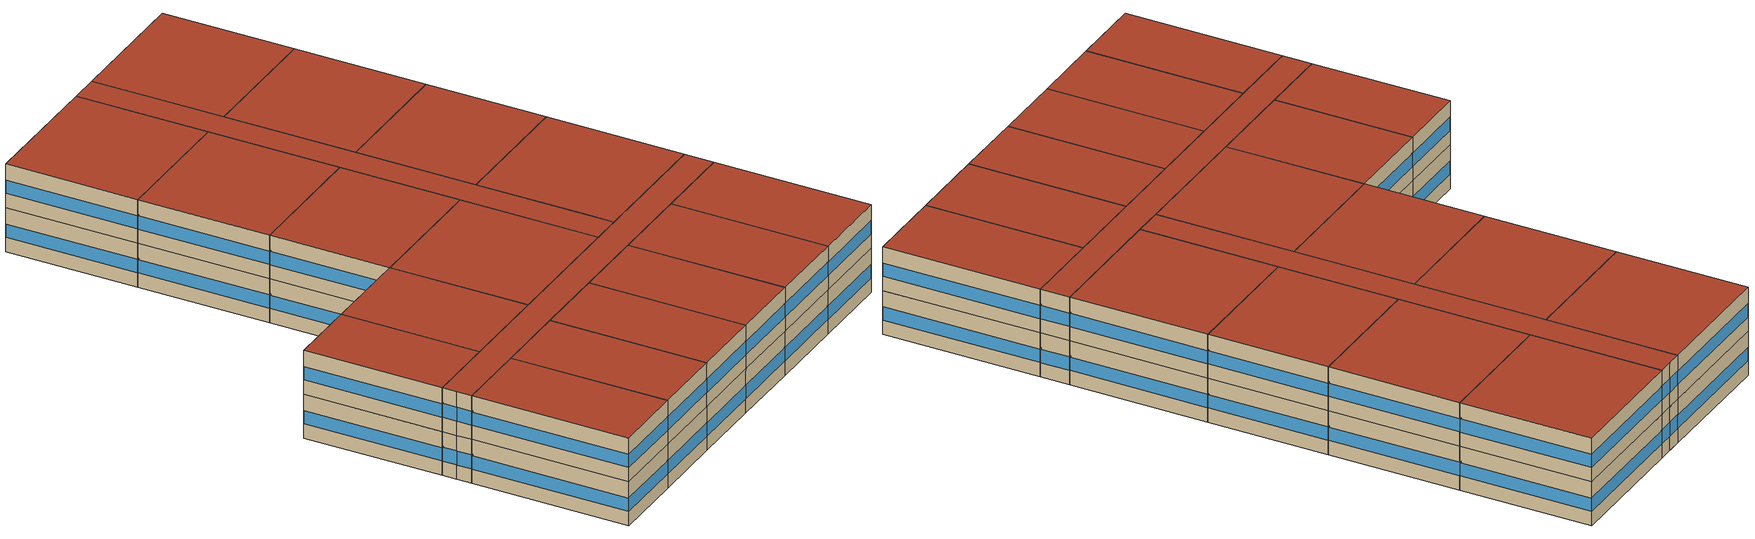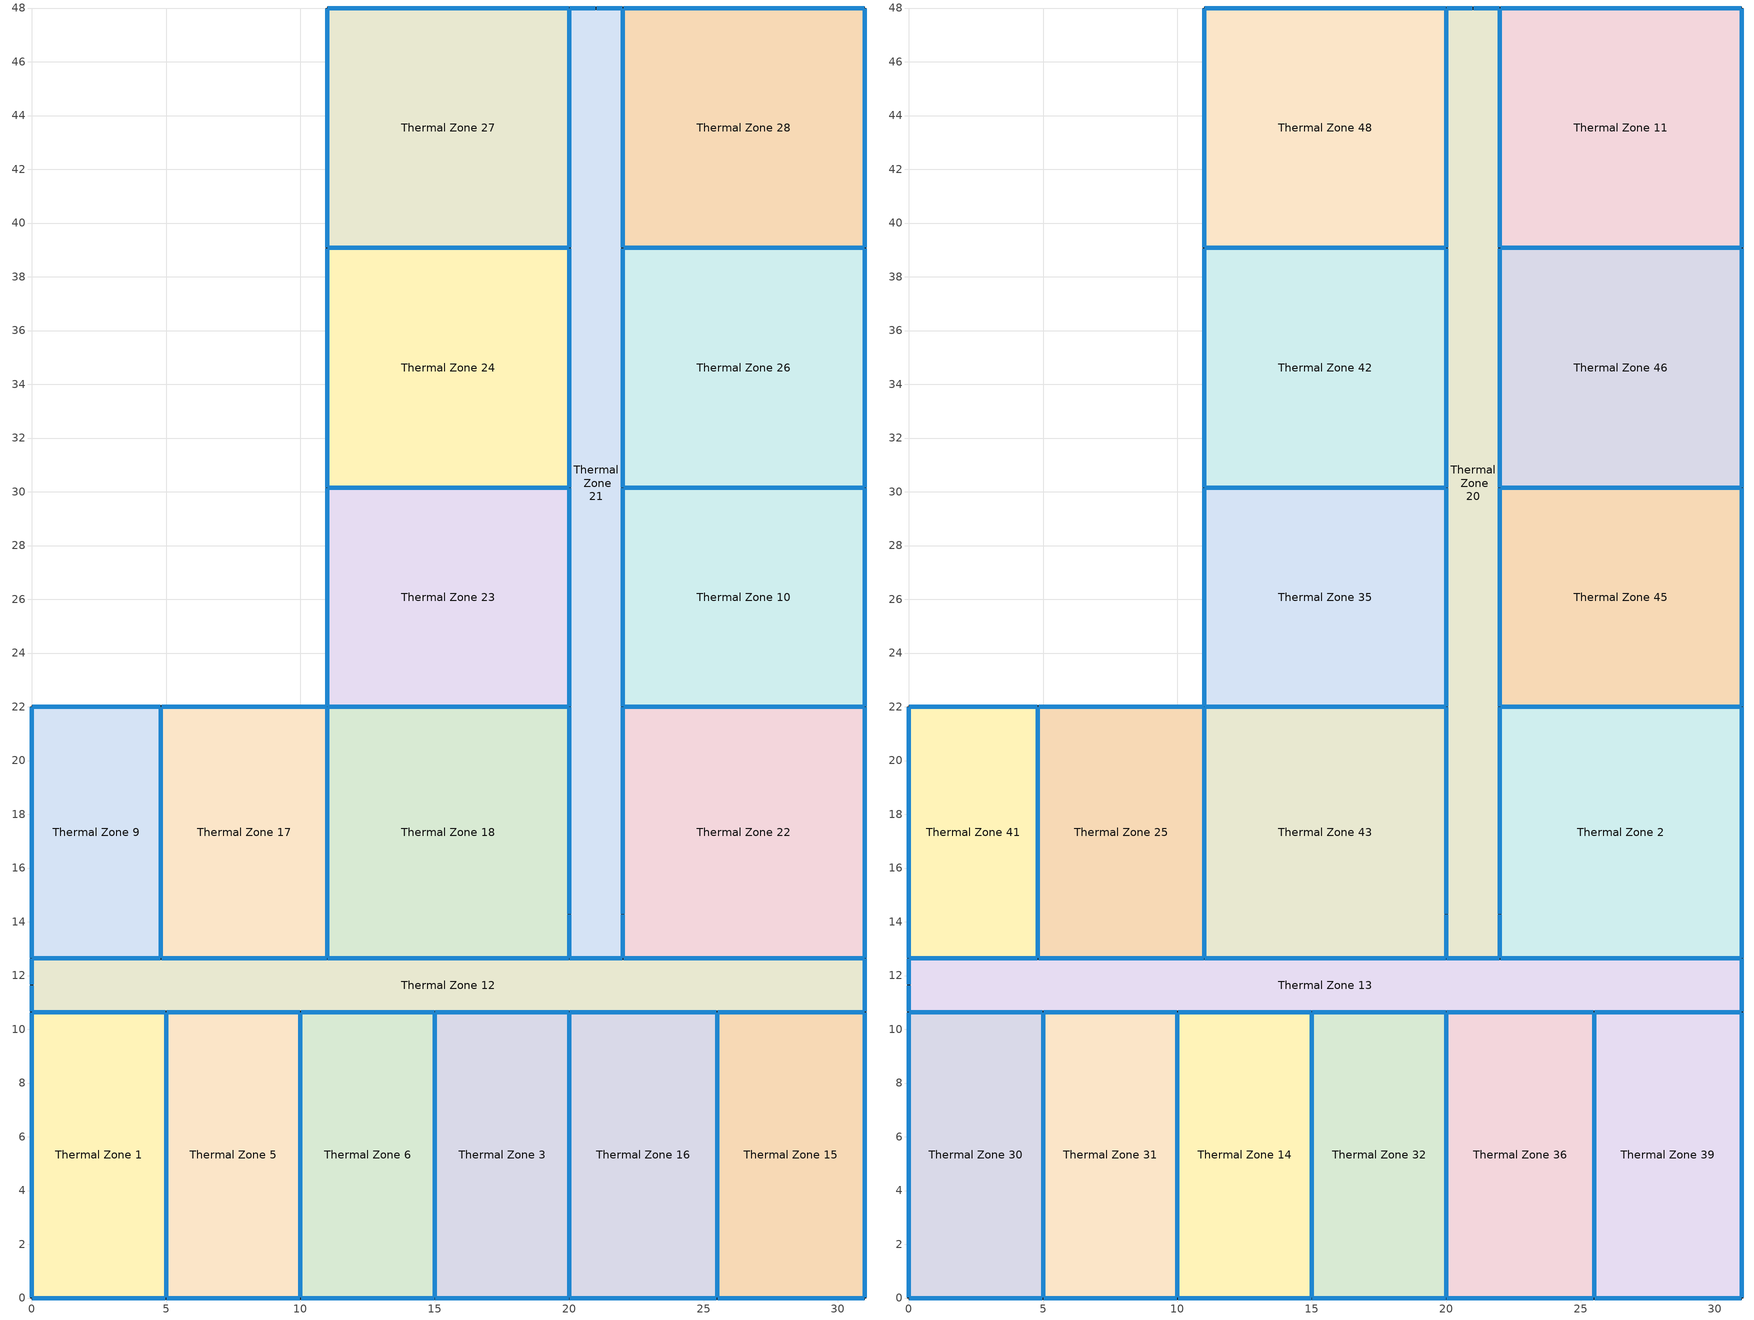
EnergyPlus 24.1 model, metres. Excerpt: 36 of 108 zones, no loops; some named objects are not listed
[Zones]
Thermal Zone 1
 floor ground (Generic Ground Slab 6A 19802010): 5,10.64 5,0 0,0 0,10.64 z0
 wall outside (Typical Insulated Exterior Mass Wall-R7 GBC): 0,0 5,0 5,10.64 0,10.64 0,0 z0:3.05
 window (Customized Fenestration: u=3.08): 0.03,0 4.97,0 / 0,10.61 0,0.03 / 4.97,10.64 0.03,10.64 / 5,0.03 5,10.61 z1:1.92
 roof outside (Typical IEAD Roof 19802010 6A): 5,0 5,10.64 0,10.64 0,0 z3.05
Thermal Zone 10
 floor ground (Generic Ground Slab 6A 19802010): 31,30.15 31,22 22,22 22,30.15 z0
 wall outside (Typical Insulated Exterior Mass Wall-R7 GBC): 31,22 31,30.15 22,30.15 22,22 31,22 z0:3.05
 window (Customized Fenestration: u=3.08): 31,22.03 31,30.12 / 22.03,22 30.97,22 / 22,30.12 22,22.03 / 30.97,30.15 22.03,30.15 z1:1.92
 roof outside (Typical IEAD Roof 19802010 6A): 31,22 31,30.15 22,30.15 22,22 z3.05
Thermal Zone 12
 floor ground (Generic Ground Slab 6A 19802010): 31,12.64 31,10.64 0,10.64 0,12.64 z0
 wall outside (Typical Insulated Exterior Mass Wall-R7 GBC): 31,10.64 31,12.64 22,12.64 20,12.64 11,12.64 4.81,12.64 0,12.64 0,11.64 0,10.64 5,10.64 10,10.64 15,10.64 20,10.64 25.5,10.64 31,10.64 z0:3.05
 window (Customized Fenestration: u=3.08): 31,10.67 31,12.61 / 21.97,12.64 20.03,12.64 z1:1.94; 25.53,10.64 30.97,10.64 / 20.03,10.64 25.47,10.64 / 15.03,10.64 19.97,10.64 / 10.03,10.64 14.97,10.64 / 5.03,10.64 9.97,10.64 / 0.03,10.64 4.97,10.64 / 4.78,12.64 0.03,12.64 / 10.97,12.64 4.83,12.64 / 19.97,12.64 11.03,12.64 / 30.97,12.64 22.03,12.64 z1:1.92; 0,11.61 0,10.67 / 0,12.61 0,11.67 z1:1.96
 roof outside (Typical IEAD Roof 19802010 6A): 31,10.64 31,12.64 0,12.64 0,10.64 z3.05
Thermal Zone 15
 floor ground (Generic Ground Slab 6A 19802010): 31,10.64 31,0 25.5,0 25.5,10.64 z0
 wall outside (Typical Insulated Exterior Mass Wall-R7 GBC): 31,10.64 25.5,10.64 25.5,0 31,0 31,10.64 z0:3.05
 window (Customized Fenestration: u=3.08): 30.97,10.64 25.53,10.64 / 31,0.03 31,10.61 / 25.53,0 30.97,0 / 25.5,10.61 25.5,0.03 z1:1.92
 roof outside (Typical IEAD Roof 19802010 6A): 31,0 31,10.64 25.5,10.64 25.5,0 z3.05
Thermal Zone 16
 floor ground (Generic Ground Slab 6A 19802010): 25.5,10.64 25.5,0 20,0 20,10.64 z0
 wall outside (Typical Insulated Exterior Mass Wall-R7 GBC): 20,0 25.5,0 25.5,10.64 20,10.64 20,0 z0:3.05
 window (Customized Fenestration: u=3.08): 20.03,0 25.47,0 / 20,10.61 20,0.03 / 25.47,10.64 20.03,10.64 / 25.5,0.03 25.5,10.61 z1:1.92
 roof outside (Typical IEAD Roof 19802010 6A): 25.5,0 25.5,10.64 20,10.64 20,0 z3.05
Thermal Zone 17
 floor ground (Generic Ground Slab 6A 19802010): 11,22 11,12.64 4.81,12.64 4.81,22 z0
 wall outside (Typical Insulated Exterior Mass Wall-R7 GBC): 4.81,12.64 11,12.64 11,22 4.81,22 4.81,12.64 z0:3.05
 window (Customized Fenestration: u=3.08): 4.83,12.64 10.97,12.64 / 4.81,21.97 4.81,12.67 / 10.97,22 4.83,22 / 11,12.67 11,21.97 z1:1.92
 roof outside (Typical IEAD Roof 19802010 6A): 11,12.64 11,22 4.81,22 4.81,12.64 z3.05
Thermal Zone 18
 floor ground (Generic Ground Slab 6A 19802010): 20,22 20,12.64 11,12.64 11,22 z0
 wall outside (Typical Insulated Exterior Mass Wall-R7 GBC): 20,14.28 20,22 11,22 11,12.64 20,12.64 20,14.28 z0:3.05
 window (Customized Fenestration: u=3.08): 20,14.31 20,21.97 / 11.03,12.64 19.97,12.64 / 11,21.97 11,12.67 / 19.97,22 11.03,22 z1:1.92; 20,12.67 20,14.25 z1:1.94
 roof outside (Typical IEAD Roof 19802010 6A): 20,12.64 20,22 11,22 11,12.64 z3.05
Thermal Zone 21
 floor ground (Generic Ground Slab 6A 19802010): 22,48 22,12.64 20,12.64 20,48 z0
 wall outside (Typical Insulated Exterior Mass Wall-R7 GBC): 20,12.64 22,12.64 22,14.28 22,22 22,30.15 22,39.07 22,48 21,48 20,48 20,39.07 20,30.15 20,22 20,14.28 20,12.64 z0:3.05
 window (Customized Fenestration: u=3.08): 20.03,12.64 21.97,12.64 / 20,14.25 20,12.67 / 22,12.67 22,14.25 z1:1.94; 20,21.97 20,14.31 / 20,30.12 20,22.03 / 20,39.05 20,30.17 / 20,47.97 20,39.1 / 22,39.1 22,47.97 / 22,30.17 22,39.05 / 22,22.03 22,30.12 / 22,14.31 22,21.97 z1:1.92; 20.97,48 20.03,48 / 21.97,48 21.03,48 z1:1.96
 roof outside (Typical IEAD Roof 19802010 6A): 22,12.64 22,48 20,48 20,12.64 z3.05
Thermal Zone 22
 floor ground (Generic Ground Slab 6A 19802010): 31,22 31,12.64 22,12.64 22,22 z0
 wall outside (Typical Insulated Exterior Mass Wall-R7 GBC): 31,12.64 31,22 22,22 22,14.28 22,12.64 31,12.64 z0:3.05
 window (Customized Fenestration: u=3.08): 31,12.67 31,21.97 / 22.03,12.64 30.97,12.64 / 22,21.97 22,14.31 / 30.97,22 22.03,22 z1:1.92; 22,14.25 22,12.67 z1:1.94
 roof outside (Typical IEAD Roof 19802010 6A): 31,12.64 31,22 22,22 22,12.64 z3.05
Thermal Zone 23
 floor ground (Generic Ground Slab 6A 19802010): 20,30.15 20,22 11,22 11,30.15 z0
 wall outside (Typical Insulated Exterior Mass Wall-R7 GBC): 20,22 20,30.15 11,30.15 11,22 20,22 z0:3.05
 window (Customized Fenestration: u=3.08): 20,22.03 20,30.12 / 11.03,22 19.97,22 / 11,30.12 11,22.03 / 19.97,30.15 11.03,30.15 z1:1.92
 roof outside (Typical IEAD Roof 19802010 6A): 20,22 20,30.15 11,30.15 11,22 z3.05
Thermal Zone 24
 floor ground (Generic Ground Slab 6A 19802010): 20,39.07 20,30.15 11,30.15 11,39.07 z0
 wall outside (Typical Insulated Exterior Mass Wall-R7 GBC): 20,30.15 20,39.07 11,39.07 11,30.15 20,30.15 z0:3.05
 window (Customized Fenestration: u=3.08): 20,30.17 20,39.05 / 11.03,30.15 19.97,30.15 / 11,39.05 11,30.17 / 19.97,39.07 11.03,39.07 z1:1.92
 roof outside (Typical IEAD Roof 19802010 6A): 20,30.15 20,39.07 11,39.07 11,30.15 z3.05
Thermal Zone 26
 floor ground (Generic Ground Slab 6A 19802010): 31,39.07 31,30.15 22,30.15 22,39.07 z0
 wall outside (Typical Insulated Exterior Mass Wall-R7 GBC): 31,30.15 31,39.07 22,39.07 22,30.15 31,30.15 z0:3.05
 window (Customized Fenestration: u=3.08): 31,30.17 31,39.05 / 22.03,30.15 30.97,30.15 / 22,39.05 22,30.17 / 30.97,39.07 22.03,39.07 z1:1.92
 roof outside (Typical IEAD Roof 19802010 6A): 31,30.15 31,39.07 22,39.07 22,30.15 z3.05
Thermal Zone 27
 floor ground (Generic Ground Slab 6A 19802010): 20,48 20,39.07 11,39.07 11,48 z0
 wall outside (Typical Insulated Exterior Mass Wall-R7 GBC): 11,48 11,39.07 20,39.07 20,48 11,48 z0:3.05
 window (Customized Fenestration: u=3.08): 11,47.97 11,39.1 / 19.97,48 11.03,48 / 20,39.1 20,47.97 / 11.03,39.07 19.97,39.07 z1:1.92
 roof outside (Typical IEAD Roof 19802010 6A): 20,39.07 20,48 11,48 11,39.07 z3.05
Thermal Zone 28
 floor ground (Generic Ground Slab 6A 19802010): 31,48 31,39.07 22,39.07 22,48 z0
 wall outside (Typical Insulated Exterior Mass Wall-R7 GBC): 22,48 22,39.07 31,39.07 31,48 22,48 z0:3.05
 window (Customized Fenestration: u=3.08): 22,47.97 22,39.1 / 30.97,48 22.03,48 / 31,39.1 31,47.97 / 22.03,39.07 30.97,39.07 z1:1.92
 roof outside (Typical IEAD Roof 19802010 6A): 31,39.07 31,48 22,48 22,39.07 z3.05
Thermal Zone 3
 floor ground (Generic Ground Slab 6A 19802010): 20,10.64 20,0 15,0 15,10.64 z0
 wall outside (Typical Insulated Exterior Mass Wall-R7 GBC): 15,0 20,0 20,10.64 15,10.64 15,0 z0:3.05
 window (Customized Fenestration: u=3.08): 15.03,0 19.97,0 / 15,10.61 15,0.03 / 19.97,10.64 15.03,10.64 / 20,0.03 20,10.61 z1:1.92
 roof outside (Typical IEAD Roof 19802010 6A): 20,0 20,10.64 15,10.64 15,0 z3.05
Thermal Zone 5
 floor ground (Generic Ground Slab 6A 19802010): 10,10.64 10,0 5,0 5,10.64 z0
 wall outside (Typical Insulated Exterior Mass Wall-R7 GBC): 10,10.64 5,10.64 5,0 10,0 10,10.64 z0:3.05
 window (Customized Fenestration: u=3.08): 9.97,10.64 5.03,10.64 / 10,0.03 10,10.61 / 5.03,0 9.97,0 / 5,10.61 5,0.03 z1:1.92
 roof outside (Typical IEAD Roof 19802010 6A): 10,0 10,10.64 5,10.64 5,0 z3.05
Thermal Zone 6
 floor ground (Generic Ground Slab 6A 19802010): 15,10.64 15,0 10,0 10,10.64 z0
 wall outside (Typical Insulated Exterior Mass Wall-R7 GBC): 10,0 15,0 15,10.64 10,10.64 10,0 z0:3.05
 window (Customized Fenestration: u=3.08): 10.03,0 14.97,0 / 10,10.61 10,0.03 / 14.97,10.64 10.03,10.64 / 15,0.03 15,10.61 z1:1.92
 roof outside (Typical IEAD Roof 19802010 6A): 15,0 15,10.64 10,10.64 10,0 z3.05
Thermal Zone 9
 floor ground (Generic Ground Slab 6A 19802010): 4.81,22 4.81,12.64 0,12.64 0,22 z0
 wall outside (Typical Insulated Exterior Mass Wall-R7 GBC): 0,12.64 4.81,12.64 4.81,22 0,22 0,12.64 z0:3.05
 window (Customized Fenestration: u=3.08): 0.03,12.64 4.78,12.64 / 0,21.97 0,12.67 / 4.78,22 0.03,22 / 4.81,12.67 4.81,21.97 z1:1.92
 roof outside (Typical IEAD Roof 19802010 6A): 4.81,12.64 4.81,22 0,22 0,12.64 z3.05
Thermal Zone 11
 floor ground (Generic Ground Slab 6A 19802010): 31,48 31,39.07 22,39.07 22,48 z3.05
 wall outside (Typical Insulated Exterior Mass Wall-R7 GBC): 22,48 22,39.07 31,39.07 31,48 22,48 z3.05:6.1
 window (Customized Fenestration: u=3.08): 22,47.97 22,39.1 / 30.97,48 22.03,48 / 31,39.1 31,47.97 / 22.03,39.07 30.97,39.07 z4.05:4.97
 roof outside (Typical IEAD Roof 19802010 6A): 31,39.07 31,48 22,48 22,39.07 z6.1
Thermal Zone 13
 floor ground (Generic Ground Slab 6A 19802010): 31,12.64 31,10.64 0,10.64 0,12.64 z3.05
 wall outside (Typical Insulated Exterior Mass Wall-R7 GBC): 31,10.64 31,12.64 22,12.64 20,12.64 11,12.64 4.81,12.64 0,12.64 0,11.64 0,10.64 5,10.64 10,10.64 15,10.64 20,10.64 25.5,10.64 31,10.64 z3.05:6.1
 window (Customized Fenestration: u=3.08): 31,10.67 31,12.61 / 21.97,12.64 20.03,12.64 z4.05:4.99; 25.53,10.64 30.97,10.64 / 20.03,10.64 25.47,10.64 / 15.03,10.64 19.97,10.64 / 10.03,10.64 14.97,10.64 / 5.03,10.64 9.97,10.64 / 0.03,10.64 4.97,10.64 / 4.78,12.64 0.03,12.64 / 10.97,12.64 4.83,12.64 / 19.97,12.64 11.03,12.64 / 30.97,12.64 22.03,12.64 z4.05:4.97; 0,11.61 0,10.67 / 0,12.61 0,11.67 z4.05:5.01
 roof outside (Typical IEAD Roof 19802010 6A): 31,10.64 31,12.64 0,12.64 0,10.64 z6.1
Thermal Zone 14
 floor ground (Generic Ground Slab 6A 19802010): 15,10.64 15,0 10,0 10,10.64 z3.05
 wall outside (Typical Insulated Exterior Mass Wall-R7 GBC): 10,0 15,0 15,10.64 10,10.64 10,0 z3.05:6.1
 window (Customized Fenestration: u=3.08): 10.03,0 14.97,0 / 10,10.61 10,0.03 / 14.97,10.64 10.03,10.64 / 15,0.03 15,10.61 z4.05:4.97
 roof outside (Typical IEAD Roof 19802010 6A): 15,0 15,10.64 10,10.64 10,0 z6.1
Thermal Zone 2
 floor ground (Generic Ground Slab 6A 19802010): 31,22 31,12.64 22,12.64 22,22 z3.05
 wall outside (Typical Insulated Exterior Mass Wall-R7 GBC): 31,12.64 31,22 22,22 22,14.28 22,12.64 31,12.64 z3.05:6.1
 window (Customized Fenestration: u=3.08): 31,12.67 31,21.97 / 22.03,12.64 30.97,12.64 / 22,21.97 22,14.31 / 30.97,22 22.03,22 z4.05:4.97; 22,14.25 22,12.67 z4.05:4.99
 roof outside (Typical IEAD Roof 19802010 6A): 31,12.64 31,22 22,22 22,12.64 z6.1
Thermal Zone 20
 floor ground (Generic Ground Slab 6A 19802010): 22,48 22,12.64 20,12.64 20,48 z3.05
 wall outside (Typical Insulated Exterior Mass Wall-R7 GBC): 20,12.64 22,12.64 22,14.28 22,22 22,30.15 22,39.07 22,48 21,48 20,48 20,39.07 20,30.15 20,22 20,14.28 20,12.64 z3.05:6.1
 window (Customized Fenestration: u=3.08): 20.03,12.64 21.97,12.64 / 20,14.25 20,12.67 / 22,12.67 22,14.25 z4.05:4.99; 20,21.97 20,14.31 / 20,30.12 20,22.03 / 20,39.05 20,30.17 / 20,47.97 20,39.1 / 22,39.1 22,47.97 / 22,30.17 22,39.05 / 22,22.03 22,30.12 / 22,14.31 22,21.97 z4.05:4.97; 20.97,48 20.03,48 / 21.97,48 21.03,48 z4.05:5.01
 roof outside (Typical IEAD Roof 19802010 6A): 22,12.64 22,48 20,48 20,12.64 z6.1
Thermal Zone 25
 floor ground (Generic Ground Slab 6A 19802010): 11,22 11,12.64 4.81,12.64 4.81,22 z3.05
 wall outside (Typical Insulated Exterior Mass Wall-R7 GBC): 4.81,12.64 11,12.64 11,22 4.81,22 4.81,12.64 z3.05:6.1
 window (Customized Fenestration: u=3.08): 4.83,12.64 10.97,12.64 / 4.81,21.97 4.81,12.67 / 10.97,22 4.83,22 / 11,12.67 11,21.97 z4.05:4.97
 roof outside (Typical IEAD Roof 19802010 6A): 11,12.64 11,22 4.81,22 4.81,12.64 z6.1
Thermal Zone 30
 floor ground (Generic Ground Slab 6A 19802010): 5,10.64 5,0 0,0 0,10.64 z3.05
 wall outside (Typical Insulated Exterior Mass Wall-R7 GBC): 0,0 5,0 5,10.64 0,10.64 0,0 z3.05:6.1
 window (Customized Fenestration: u=3.08): 0.03,0 4.97,0 / 0,10.61 0,0.03 / 4.97,10.64 0.03,10.64 / 5,0.03 5,10.61 z4.05:4.97
 roof outside (Typical IEAD Roof 19802010 6A): 5,0 5,10.64 0,10.64 0,0 z6.1
Thermal Zone 31
 floor ground (Generic Ground Slab 6A 19802010): 10,10.64 10,0 5,0 5,10.64 z3.05
 wall outside (Typical Insulated Exterior Mass Wall-R7 GBC): 5,0 10,0 10,10.64 5,10.64 5,0 z3.05:6.1
 window (Customized Fenestration: u=3.08): 5.03,0 9.97,0 / 5,10.61 5,0.03 / 9.97,10.64 5.03,10.64 / 10,0.03 10,10.61 z4.05:4.97
 roof outside (Typical IEAD Roof 19802010 6A): 10,0 10,10.64 5,10.64 5,0 z6.1
Thermal Zone 32
 floor ground (Generic Ground Slab 6A 19802010): 20,10.64 20,0 15,0 15,10.64 z3.05
 wall outside (Typical Insulated Exterior Mass Wall-R7 GBC): 15,0 20,0 20,10.64 15,10.64 15,0 z3.05:6.1
 window (Customized Fenestration: u=3.08): 15.03,0 19.97,0 / 15,10.61 15,0.03 / 19.97,10.64 15.03,10.64 / 20,0.03 20,10.61 z4.05:4.97
 roof outside (Typical IEAD Roof 19802010 6A): 20,0 20,10.64 15,10.64 15,0 z6.1
Thermal Zone 35
 floor ground (Generic Ground Slab 6A 19802010): 20,30.15 20,22 11,22 11,30.15 z3.05
 wall outside (Typical Insulated Exterior Mass Wall-R7 GBC): 20,22 20,30.15 11,30.15 11,22 20,22 z3.05:6.1
 window (Customized Fenestration: u=3.08): 20,22.03 20,30.12 / 11.03,22 19.97,22 / 11,30.12 11,22.03 / 19.97,30.15 11.03,30.15 z4.05:4.97
 roof outside (Typical IEAD Roof 19802010 6A): 20,22 20,30.15 11,30.15 11,22 z6.1
Thermal Zone 36
 floor ground (Generic Ground Slab 6A 19802010): 25.5,10.64 25.5,0 20,0 20,10.64 z3.05
 wall outside (Typical Insulated Exterior Mass Wall-R7 GBC): 20,0 25.5,0 25.5,10.64 20,10.64 20,0 z3.05:6.1
 window (Customized Fenestration: u=3.08): 20.03,0 25.47,0 / 20,10.61 20,0.03 / 25.47,10.64 20.03,10.64 / 25.5,0.03 25.5,10.61 z4.05:4.97
 roof outside (Typical IEAD Roof 19802010 6A): 25.5,0 25.5,10.64 20,10.64 20,0 z6.1
Thermal Zone 39
 floor ground (Generic Ground Slab 6A 19802010): 31,10.64 31,0 25.5,0 25.5,10.64 z3.05
 wall outside (Typical Insulated Exterior Mass Wall-R7 GBC): 31,10.64 25.5,10.64 25.5,0 31,0 31,10.64 z3.05:6.1
 window (Customized Fenestration: u=3.08): 30.97,10.64 25.53,10.64 / 31,0.03 31,10.61 / 25.53,0 30.97,0 / 25.5,10.61 25.5,0.03 z4.05:4.97
 roof outside (Typical IEAD Roof 19802010 6A): 31,0 31,10.64 25.5,10.64 25.5,0 z6.1
Thermal Zone 41
 floor ground (Generic Ground Slab 6A 19802010): 4.81,22 4.81,12.64 0,12.64 0,22 z3.05
 wall outside (Typical Insulated Exterior Mass Wall-R7 GBC): 0,12.64 4.81,12.64 4.81,22 0,22 0,12.64 z3.05:6.1
 window (Customized Fenestration: u=3.08): 0.03,12.64 4.78,12.64 / 0,21.97 0,12.67 / 4.78,22 0.03,22 / 4.81,12.67 4.81,21.97 z4.05:4.97
 roof outside (Typical IEAD Roof 19802010 6A): 4.81,12.64 4.81,22 0,22 0,12.64 z6.1
Thermal Zone 42
 floor ground (Generic Ground Slab 6A 19802010): 20,39.07 20,30.15 11,30.15 11,39.07 z3.05
 wall outside (Typical Insulated Exterior Mass Wall-R7 GBC): 20,30.15 20,39.07 11,39.07 11,30.15 20,30.15 z3.05:6.1
 window (Customized Fenestration: u=3.08): 20,30.17 20,39.05 / 11.03,30.15 19.97,30.15 / 11,39.05 11,30.17 / 19.97,39.07 11.03,39.07 z4.05:4.97
 roof outside (Typical IEAD Roof 19802010 6A): 20,30.15 20,39.07 11,39.07 11,30.15 z6.1
Thermal Zone 43
 floor ground (Generic Ground Slab 6A 19802010): 20,22 20,12.64 11,12.64 11,22 z3.05
 wall outside (Typical Insulated Exterior Mass Wall-R7 GBC): 20,14.28 20,22 11,22 11,12.64 20,12.64 20,14.28 z3.05:6.1
 window (Customized Fenestration: u=3.08): 20,14.31 20,21.97 / 11.03,12.64 19.97,12.64 / 11,21.97 11,12.67 / 19.97,22 11.03,22 z4.05:4.97; 20,12.67 20,14.25 z4.05:4.99
 roof outside (Typical IEAD Roof 19802010 6A): 20,12.64 20,22 11,22 11,12.64 z6.1
Thermal Zone 45
 floor ground (Generic Ground Slab 6A 19802010): 31,30.15 31,22 22,22 22,30.15 z3.05
 wall outside (Typical Insulated Exterior Mass Wall-R7 GBC): 31,22 31,30.15 22,30.15 22,22 31,22 z3.05:6.1
 window (Customized Fenestration: u=3.08): 31,22.03 31,30.12 / 22.03,22 30.97,22 / 22,30.12 22,22.03 / 30.97,30.15 22.03,30.15 z4.05:4.97
 roof outside (Typical IEAD Roof 19802010 6A): 31,22 31,30.15 22,30.15 22,22 z6.1
Thermal Zone 46
 floor ground (Generic Ground Slab 6A 19802010): 31,39.07 31,30.15 22,30.15 22,39.07 z3.05
 wall outside (Typical Insulated Exterior Mass Wall-R7 GBC): 31,30.15 31,39.07 22,39.07 22,30.15 31,30.15 z3.05:6.1
 window (Customized Fenestration: u=3.08): 31,30.17 31,39.05 / 22.03,30.15 30.97,30.15 / 22,39.05 22,30.17 / 30.97,39.07 22.03,39.07 z4.05:4.97
 roof outside (Typical IEAD Roof 19802010 6A): 31,30.15 31,39.07 22,39.07 22,30.15 z6.1
Thermal Zone 48
 floor ground (Generic Ground Slab 6A 19802010): 20,48 20,39.07 11,39.07 11,48 z3.05
 wall outside (Typical Insulated Exterior Mass Wall-R7 GBC): 11,48 11,39.07 20,39.07 20,48 11,48 z3.05:6.1
 window (Customized Fenestration: u=3.08): 11,47.97 11,39.1 / 19.97,48 11.03,48 / 20,39.1 20,47.97 / 11.03,39.07 19.97,39.07 z4.05:4.97
 roof outside (Typical IEAD Roof 19802010 6A): 20,39.07 20,48 11,48 11,39.07 z6.1
[Building]
Building 1
[Site:Location]
Montreal Int'l: Latitude {deg}=45.47; Longitude {deg}=-73.75; Time Zone {hr}=-5; Elevation {m}=36
[SizingPeriod:DesignDay] Month=7; Day of Month=21; Day Type=SummerDesignDay; Daily Dry-Bulb Temperature Range {deltaC}=9.3; Dry-Bulb Temperature Range Modifier Type=DefaultMultipliers; Barometric Pressure {Pa}=100893; Wind Speed {m/s}=4.9; Wind Direction {deg}=220; Rain Indicator=No; Snow Indicator=No; Daylight Saving Time Indicator=No; Solar Model Indicator=ASHRAETau; ASHRAE Clear Sky Optical Depth for Beam Irradiance (taub)=0.465; ASHRAE Clear Sky Optical Depth for Diffuse Irradiance (taud)=1.966; Begin Environment Reset Mode=FullResetAtBeginEnvironment
Name | Maximum Dry-Bulb Temperature {C} | Humidity Condition Type | Wetbulb or DewPoint at Maximum Dry-Bulb {C} | Enthalpy at Maximum Dry-Bulb {J/kg}
Montreal Int'l Ann Clg .4% Condns DB=>MWB | 30 | Wetbulb | 22.1
Montreal Int'l Ann Clg .4% Condns DP=>MDB | 26 | Dewpoint | 21.6
Montreal Int'l Ann Clg .4% Condns Enth=>MDB | 28.1 | Enthalpy |  | 69300
Montreal Int'l Ann Clg .4% Condns WB=>MDB | 28.1 | Wetbulb | 23.2
[Material] Thermal Absorptance=0.9
Name | Roughness | Thickness {m} | Conductivity {W/m-K} | Density {kg/m3} | Specific Heat {J/kg-K} | Solar Absorptance | Visible Absorptance
1/2IN Gypsum 2 | Smooth | 0.0127 | 0.159893 | 784.902 | 829.465 | 0.4 | 0.4
1IN Stucco 4 | Smooth | 0.0253 | 0.691337 | 1858 | 836.46 | 0.7 | 0.92
8IN CONCRETE HW RefBldg 2 | Rough | 0.2032 | 1.31012 | 2240.01 | 836.26 | 0.7 | 0.7
G05 25mm wood | MediumSmooth | 0.0254 | 0.15 | 608 | 1630 | 0.5 | 0.5
Generic HW Concrete | MediumRough | 0.2 | 1.95 | 2240 | 900 | 0.8 | 0.8
Metal Roof Surface 2 | Smooth | 0.0008 | 45.28 | 7824 | 500 | 0.7 | 0.7
Roof Membrane 1 | VeryRough | 0.0095 | 0.16 | 1121.29 | 1460 | 0.7 | 0.7
[Material:NoMass] Thermal Absorptance=0.9; Solar Absorptance=0.7; Visible Absorptance=0.7
Name | Roughness | Thermal Resistance {m2-K/W}
Typical Insulation U=0.276 | Smooth | 3.62
Typical Insulation U=0.459 | Smooth | 2.17
Typical Insulation-R5 GBC | MediumSmooth | 0.65
[WindowMaterial:SimpleGlazingSystem]
Fenestration U=3.08 0.66: U-Factor {W/m2-K}=3.08; Solar Heat Gain Coefficient=0.66; Visible Transmittance=0.21
[Construction]
Customized Fenestration: u=3.08: Fenestration U=3.08 0.66
Generic Ground Slab 6A 19802010: Typical Insulation U=0.459, Generic HW Concrete
Interior Partition: G05 25mm wood
Typical IEAD Roof 19802010 6A: Roof Membrane 1, Typical Insulation U=0.276, Metal Roof Surface 2
Typical Insulated Exterior Mass Wall-R7 GBC: 1IN Stucco 4, 8IN CONCRETE HW RefBldg 2, Typical Insulation-R5 GBC, 1/2IN Gypsum 2
[Zone] Multiplier=1; Part of Total Floor Area=Yes
Thermal Zone 1; Thermal Zone 10; Thermal Zone 11; Thermal Zone 12; Thermal Zone 13; Thermal Zone 14; Thermal Zone 15; Thermal Zone 16; Thermal Zone 17; Thermal Zone 18; Thermal Zone 2; Thermal Zone 20; Thermal Zone 21; Thermal Zone 22; Thermal Zone 23; Thermal Zone 24; Thermal Zone 25; Thermal Zone 26; Thermal Zone 27; Thermal Zone 28; Thermal Zone 3; Thermal Zone 30; Thermal Zone 31; Thermal Zone 32; Thermal Zone 35; Thermal Zone 36; Thermal Zone 39; Thermal Zone 41; Thermal Zone 42; Thermal Zone 43; Thermal Zone 45; Thermal Zone 46; Thermal Zone 48; Thermal Zone 5; Thermal Zone 6; Thermal Zone 9
[Space]
Name | Zone | Space Type
Space 101 | Thermal Zone 1 | MURB small
Space 114 | Thermal Zone 10 | MURB large
Space 218 | Thermal Zone 11 | MURB large
Space 107 | Thermal Zone 12 | MURB lobby
Space 207 | Thermal Zone 13 | MURB lobby
Space 203 | Thermal Zone 14 | MURB small
Space 106 | Thermal Zone 15 | MURB small
Space 105 | Thermal Zone 16 | MURB small
Space 109 | Thermal Zone 17 | MURB small
Space 110 | Thermal Zone 18 | MURB large
Space 212 | Thermal Zone 2 | MURB large
Space 211 | Thermal Zone 20 | MURB lobby
Space 111 | Thermal Zone 21 | MURB lobby
Space 112 | Thermal Zone 22 | MURB large
Space 113 | Thermal Zone 23 | MURB large
Space 115 | Thermal Zone 24 | MURB large
Space 209 | Thermal Zone 25 | MURB small
Space 116 | Thermal Zone 26 | MURB large
Space 117 | Thermal Zone 27 | MURB large
Space 118 | Thermal Zone 28 | MURB large
Space 104 | Thermal Zone 3 | MURB small
Space 201 | Thermal Zone 30 | MURB small
Space 202 | Thermal Zone 31 | MURB small
Space 204 | Thermal Zone 32 | MURB small
Space 213 | Thermal Zone 35 | MURB large
Space 205 | Thermal Zone 36 | MURB small
Space 206 | Thermal Zone 39 | MURB small
Space 208 | Thermal Zone 41 | MURB small
Space 215 | Thermal Zone 42 | MURB large
Space 210 | Thermal Zone 43 | MURB large
Space 214 | Thermal Zone 45 | MURB large
Space 216 | Thermal Zone 46 | MURB large
Space 217 | Thermal Zone 48 | MURB large
Space 102 | Thermal Zone 5 | MURB small
Space 103 | Thermal Zone 6 | MURB small
Space 108 | Thermal Zone 9 | MURB small
[SpaceList]
MURB small: Space 103, Space 306, Space 108, Space 101, Space 104, Space 402, Space 102, Space 203, Space 106, Space 105, Space 602, Space 109, Space 209, Space 303, Space 201, Space 202, Space 204, Space 301, Space 205, Space 610, Space 403, Space 206, Space 606, Space 208, Space 404, Space 302, Space 304, Space 408, Space 305, Space 501, Space 308, Space 309, Space 401, Space 405, Space 406, Space 409, Space 614, Space 502, Space 503, Space 504, Space 505, Space 506, Space 508, Space 509, Space 601, Space 603, Space 604, Space 605, Space 607, Space 608, Space 609, Space 611, Space 612, Space 613, Space 615, Space 616, Space 617, Space 618
MURB large: Space 518, Space 314, Space 415, Space 212, Space 114, Space 218, Space 110, Space 315, Space 112, Space 113, Space 115, Space 116, Space 117, Space 118, Space 310, Space 213, Space 215, Space 210, Space 214, Space 216, Space 313, Space 217, Space 318, Space 312, Space 316, Space 317, Space 413, Space 410, Space 412, Space 414, Space 416, Space 417, Space 418, Space 510, Space 512, Space 513, Space 514, Space 515, Space 516, Space 517
MURB lobby: Space 207, Space 107, Space 211, Space 111, Space 307, Space 311, Space 407, Space 411, Space 507, Space 511
[InternalMass] Construction=Interior Partition
Name | Zone or ZoneList | Space or SpaceList | Surface Area {m2}
Space 103 Internal Mass 2 | Thermal Zone 6 | Space 103 | 106.4
Space 108 Internal Mass 2 | Thermal Zone 9 | Space 108 | 89.9727
Space 101 Internal Mass 2 | Thermal Zone 1 | Space 101 | 106.4
Space 104 Internal Mass 2 | Thermal Zone 3 | Space 104 | 106.4
Space 102 Internal Mass 2 | Thermal Zone 5 | Space 102 | 106.4
Space 203 Internal Mass 2 | Thermal Zone 14 | Space 203 | 106.4
Space 106 Internal Mass 2 | Thermal Zone 15 | Space 106 | 117.04
Space 105 Internal Mass 2 | Thermal Zone 16 | Space 105 | 117.04
Space 109 Internal Mass 2 | Thermal Zone 17 | Space 109 | 115.947
Space 209 Internal Mass 2 | Thermal Zone 25 | Space 209 | 115.947
Space 201 Internal Mass 2 | Thermal Zone 30 | Space 201 | 106.4
Space 202 Internal Mass 2 | Thermal Zone 31 | Space 202 | 106.4
Space 204 Internal Mass 2 | Thermal Zone 32 | Space 204 | 106.4
Space 205 Internal Mass 2 | Thermal Zone 36 | Space 205 | 117.04
Space 206 Internal Mass 2 | Thermal Zone 39 | Space 206 | 117.04
Space 208 Internal Mass 2 | Thermal Zone 41 | Space 208 | 89.9727
Space 212 Internal Mass 1 | Thermal Zone 2 | Space 212 | 168.48
Space 114 Internal Mass 1 | Thermal Zone 10 | Space 114 | 146.662
Space 218 Internal Mass 1 | Thermal Zone 11 | Space 218 | 160.669
Space 110 Internal Mass 1 | Thermal Zone 18 | Space 110 | 168.48
Space 112 Internal Mass 1 | Thermal Zone 22 | Space 112 | 168.48
Space 113 Internal Mass 1 | Thermal Zone 23 | Space 113 | 146.662
Space 115 Internal Mass 1 | Thermal Zone 24 | Space 115 | 160.669
Space 116 Internal Mass 1 | Thermal Zone 26 | Space 116 | 160.669
Space 117 Internal Mass 1 | Thermal Zone 27 | Space 117 | 160.669
Space 118 Internal Mass 1 | Thermal Zone 28 | Space 118 | 160.669
Space 213 Internal Mass 1 | Thermal Zone 35 | Space 213 | 146.662
Space 215 Internal Mass 1 | Thermal Zone 42 | Space 215 | 160.669
Space 210 Internal Mass 1 | Thermal Zone 43 | Space 210 | 168.48
Space 214 Internal Mass 1 | Thermal Zone 45 | Space 214 | 146.662
Space 216 Internal Mass 1 | Thermal Zone 46 | Space 216 | 160.669
Space 217 Internal Mass 1 | Thermal Zone 48 | Space 217 | 160.669
Space 207 Internal Mass 3 | Thermal Zone 13 | Space 207 | 124
Space 107 Internal Mass 3 | Thermal Zone 12 | Space 107 | 124
Space 211 Internal Mass 3 | Thermal Zone 20 | Space 211 | 141.44
Space 111 Internal Mass 3 | Thermal Zone 21 | Space 111 | 141.44
[People] Number of People Schedule=MidriseApartment Apartment Occ 3; Number of People Calculation Method=People/Area; People per Floor Area {person/m2}=0.0283091; Fraction Radiant=0.3; Activity Level Schedule=MidriseApartment Activity 3
Name | Zone or ZoneList or Space or SpaceList
People 2 | MURB small
People 1 | MURB large
[ElectricEquipment] Schedule=MURB Appliances and lighting; Design Level Calculation Method=Watts/Area; Watts per Floor Area {W/m2}=8.15; Fraction Latent=0; Fraction Radiant=0.5; Fraction Lost=0
Name | Zone or ZoneList or Space or SpaceList
Electric Equipment 2 | MURB small
Electric Equipment 1 | MURB large
[ZoneControl:Thermostat] Temperature Difference Between Cutout And Setpoint {deltaC}=0
Name | Zone or ZoneList | Control Type Schedule | Control 1
Thermal Zone 1 Thermostat | Thermal Zone 1 | Thermal Zone 1 Thermostat Schedule | Thermostat Setpoint Dual Setpoint 1
Thermal Zone 10 Thermostat | Thermal Zone 10 | Thermal Zone 10 Thermostat Schedule | Thermostat Setpoint Dual Setpoint 15
Thermal Zone 11 Thermostat | Thermal Zone 11 | Thermal Zone 11 Thermostat Schedule | Thermostat Setpoint Dual Setpoint 8
Thermal Zone 12 Thermostat | Thermal Zone 12 | Thermal Zone 12 Thermostat Schedule | Thermostat Setpoint Dual Setpoint 10
Thermal Zone 13 Thermostat | Thermal Zone 13 | Thermal Zone 13 Thermostat Schedule | Thermostat Setpoint Dual Setpoint 18
Thermal Zone 14 Thermostat | Thermal Zone 14 | Thermal Zone 14 Thermostat Schedule | Thermostat Setpoint Dual Setpoint 30
Thermal Zone 15 Thermostat | Thermal Zone 15 | Thermal Zone 15 Thermostat Schedule | Thermostat Setpoint Dual Setpoint 27
Thermal Zone 16 Thermostat | Thermal Zone 16 | Thermal Zone 16 Thermostat Schedule | Thermostat Setpoint Dual Setpoint 34
Thermal Zone 17 Thermostat | Thermal Zone 17 | Thermal Zone 17 Thermostat Schedule | Thermostat Setpoint Dual Setpoint 11
Thermal Zone 18 Thermostat | Thermal Zone 18 | Thermal Zone 18 Thermostat Schedule | Thermostat Setpoint Dual Setpoint 9
Thermal Zone 2 Thermostat | Thermal Zone 2 | Thermal Zone 2 Thermostat Schedule | Thermostat Setpoint Dual Setpoint 2
Thermal Zone 20 Thermostat | Thermal Zone 20 | Thermal Zone 20 Thermostat Schedule | Thermostat Setpoint Dual Setpoint 23
Thermal Zone 21 Thermostat | Thermal Zone 21 | Thermal Zone 21 Thermostat Schedule | Thermostat Setpoint Dual Setpoint 17
Thermal Zone 22 Thermostat | Thermal Zone 22 | Thermal Zone 22 Thermostat Schedule | Thermostat Setpoint Dual Setpoint 22
Thermal Zone 23 Thermostat | Thermal Zone 23 | Thermal Zone 23 Thermostat Schedule | Thermostat Setpoint Dual Setpoint 20
Thermal Zone 24 Thermostat | Thermal Zone 24 | Thermal Zone 24 Thermostat Schedule | Thermostat Setpoint Dual Setpoint 12
Thermal Zone 25 Thermostat | Thermal Zone 25 | Thermal Zone 25 Thermostat Schedule | Thermostat Setpoint Dual Setpoint 24
Thermal Zone 26 Thermostat | Thermal Zone 26 | Thermal Zone 26 Thermostat Schedule | Thermostat Setpoint Dual Setpoint 13
Thermal Zone 27 Thermostat | Thermal Zone 27 | Thermal Zone 27 Thermostat Schedule | Thermostat Setpoint Dual Setpoint 28
Thermal Zone 28 Thermostat | Thermal Zone 28 | Thermal Zone 28 Thermostat Schedule | Thermostat Setpoint Dual Setpoint 29
Thermal Zone 3 Thermostat | Thermal Zone 3 | Thermal Zone 3 Thermostat Schedule | Thermostat Setpoint Dual Setpoint 14
Thermal Zone 30 Thermostat | Thermal Zone 30 | Thermal Zone 30 Thermostat Schedule | Thermostat Setpoint Dual Setpoint 6
Thermal Zone 31 Thermostat | Thermal Zone 31 | Thermal Zone 31 Thermostat Schedule | Thermostat Setpoint Dual Setpoint 32
Thermal Zone 32 Thermostat | Thermal Zone 32 | Thermal Zone 32 Thermostat Schedule | Thermostat Setpoint Dual Setpoint 4
Thermal Zone 35 Thermostat | Thermal Zone 35 | Thermal Zone 35 Thermostat Schedule | Thermostat Setpoint Dual Setpoint 61
Thermal Zone 36 Thermostat | Thermal Zone 36 | Thermal Zone 36 Thermostat Schedule | Thermostat Setpoint Dual Setpoint 51
Thermal Zone 39 Thermostat | Thermal Zone 39 | Thermal Zone 39 Thermostat Schedule | Thermostat Setpoint Dual Setpoint 62
Thermal Zone 41 Thermostat | Thermal Zone 41 | Thermal Zone 41 Thermostat Schedule | Thermostat Setpoint Dual Setpoint 65
Thermal Zone 42 Thermostat | Thermal Zone 42 | Thermal Zone 42 Thermostat Schedule | Thermostat Setpoint Dual Setpoint 63
Thermal Zone 43 Thermostat | Thermal Zone 43 | Thermal Zone 43 Thermostat Schedule | Thermostat Setpoint Dual Setpoint 44
Thermal Zone 45 Thermostat | Thermal Zone 45 | Thermal Zone 45 Thermostat Schedule | Thermostat Setpoint Dual Setpoint 64
Thermal Zone 46 Thermostat | Thermal Zone 46 | Thermal Zone 46 Thermostat Schedule | Thermostat Setpoint Dual Setpoint 56
Thermal Zone 48 Thermostat | Thermal Zone 48 | Thermal Zone 48 Thermostat Schedule | Thermostat Setpoint Dual Setpoint 47
Thermal Zone 5 Thermostat | Thermal Zone 5 | Thermal Zone 5 Thermostat Schedule | Thermostat Setpoint Dual Setpoint 25
Thermal Zone 6 Thermostat | Thermal Zone 6 | Thermal Zone 6 Thermostat Schedule | Thermostat Setpoint Dual Setpoint 26
Thermal Zone 9 Thermostat | Thermal Zone 9 | Thermal Zone 9 Thermostat Schedule | Thermostat Setpoint Dual Setpoint 3
[ThermostatSetpoint:DualSetpoint] Heating Setpoint Temperature Schedule=NECB-G-Thermostat Setpoint-Heating; Cooling Setpoint Temperature Schedule=NECB-G-Thermostat Setpoint-Cooling
Thermostat Setpoint Dual Setpoint 1; Thermostat Setpoint Dual Setpoint 15; Thermostat Setpoint Dual Setpoint 8; Thermostat Setpoint Dual Setpoint 10; Thermostat Setpoint Dual Setpoint 18; Thermostat Setpoint Dual Setpoint 30; Thermostat Setpoint Dual Setpoint 27; Thermostat Setpoint Dual Setpoint 34; Thermostat Setpoint Dual Setpoint 11; Thermostat Setpoint Dual Setpoint 9; Thermostat Setpoint Dual Setpoint 2; Thermostat Setpoint Dual Setpoint 23; Thermostat Setpoint Dual Setpoint 17; Thermostat Setpoint Dual Setpoint 22; Thermostat Setpoint Dual Setpoint 20; Thermostat Setpoint Dual Setpoint 12; Thermostat Setpoint Dual Setpoint 24; Thermostat Setpoint Dual Setpoint 13; Thermostat Setpoint Dual Setpoint 28; Thermostat Setpoint Dual Setpoint 29; Thermostat Setpoint Dual Setpoint 14; Thermostat Setpoint Dual Setpoint 6; Thermostat Setpoint Dual Setpoint 32; Thermostat Setpoint Dual Setpoint 4; Thermostat Setpoint Dual Setpoint 61; Thermostat Setpoint Dual Setpoint 51; Thermostat Setpoint Dual Setpoint 62; Thermostat Setpoint Dual Setpoint 65; Thermostat Setpoint Dual Setpoint 63; Thermostat Setpoint Dual Setpoint 44; Thermostat Setpoint Dual Setpoint 64; Thermostat Setpoint Dual Setpoint 56; Thermostat Setpoint Dual Setpoint 47; Thermostat Setpoint Dual Setpoint 25; Thermostat Setpoint Dual Setpoint 26; Thermostat Setpoint Dual Setpoint 3
[ZoneHVAC:Baseboard:Convective:Electric] Availability Schedule=Always On Discrete hvac_library; Heating Design Capacity {W}=Autosize; Efficiency=1
Elec Baseboard; Elec Baseboard 54; Elec Baseboard 12; Elec Baseboard 25; Elec Baseboard 24; Elec Baseboard 13; Elec Baseboard 22; Elec Baseboard 27; Elec Baseboard 28; Elec Baseboard 35; Elec Baseboard 36; Elec Baseboard 45; Elec Baseboard 51; Elec Baseboard 76; Elec Baseboard 75; Elec Baseboard 80; Elec Baseboard 86; Elec Baseboard 56; Elec Baseboard 72; Elec Baseboard 68; Elec Baseboard 55; Elec Baseboard 63; Elec Baseboard 83; Elec Baseboard 74; Elec Baseboard 81; Elec Baseboard 82; Elec Baseboard 59; Elec Baseboard 77; Elec Baseboard 87; Elec Baseboard 67; Elec Baseboard 62; Elec Baseboard 53; Elec Baseboard 70; Elec Baseboard 78; Elec Baseboard 85; Elec Baseboard 84; Elec Baseboard 57; Elec Baseboard 58; Elec Baseboard 79; Elec Baseboard 60; Elec Baseboard 61; Elec Baseboard 64; Elec Baseboard 50; Elec Baseboard 65; Elec Baseboard 66; Elec Baseboard 69; Elec Baseboard 71; Elec Baseboard 73; Elec Baseboard 104; Elec Baseboard 94; Elec Baseboard 98; Elec Baseboard 88; Elec Baseboard 100; Elec Baseboard 46
[Zone equipment]
Thermal Zone 1: Elec Baseboard, PTHP
Thermal Zone 10: Elec Baseboard 54, PTHP 114
Thermal Zone 11: Elec Baseboard 45, PTHP 112
Thermal Zone 12: Elec Baseboard 51, PTHP 120
Thermal Zone 13: Elec Baseboard 76, PTHP 118
Thermal Zone 14: Elec Baseboard 75, PTHP 116
Thermal Zone 15: Elec Baseboard 80, PTHP 121
Thermal Zone 16: Elec Baseboard 86, PTHP 113
Thermal Zone 17: Elec Baseboard 56, PTHP 122
Thermal Zone 18: Elec Baseboard 72, PTHP 115
Thermal Zone 2: Elec Baseboard 55, PTHP 117
Thermal Zone 20: Elec Baseboard 63, PTHP 63
Thermal Zone 21: Elec Baseboard 83, PTHP 83
Thermal Zone 22: Elec Baseboard 74, PTHP 74
Thermal Zone 23: Elec Baseboard 81, PTHP 81
Thermal Zone 24: Elec Baseboard 82, PTHP 82
Thermal Zone 25: Elec Baseboard 59, PTHP 59
Thermal Zone 26: Elec Baseboard 77, PTHP 77
Thermal Zone 27: Elec Baseboard 87, PTHP 87
Thermal Zone 28: Elec Baseboard 67, PTHP 67
Thermal Zone 3: Elec Baseboard 53, PTHP 53
Thermal Zone 30: Elec Baseboard 70, PTHP 70
Thermal Zone 31: Elec Baseboard 78, PTHP 78
Thermal Zone 32: Elec Baseboard 85, PTHP 85
Thermal Zone 35: Elec Baseboard 58, PTHP 58
Thermal Zone 36: Elec Baseboard 79, PTHP 79
Thermal Zone 39: Elec Baseboard 64, PTHP 64
Thermal Zone 41: Elec Baseboard 66, PTHP 66
Thermal Zone 42: Elec Baseboard 69, PTHP 69
Thermal Zone 43: Elec Baseboard 71, PTHP 71
Thermal Zone 45: Elec Baseboard 104, PTHP 104
Thermal Zone 46: Elec Baseboard 94, PTHP 94
Thermal Zone 48: Elec Baseboard 88, PTHP 88
Thermal Zone 5: Elec Baseboard 46, PTHP 46
Thermal Zone 6: Elec Baseboard 47, PTHP 47
Thermal Zone 9: Elec Baseboard 49, PTHP 49
[Sizing:Zone] Zone Cooling Design Supply Air Temperature Input Method=SupplyAirTemperature; Zone Cooling Design Supply Air Temperature {C}=14; Zone Cooling Design Supply Air Temperature Difference {deltaC}=11.11; Zone Heating Design Supply Air Temperature Input Method=SupplyAirTemperature; Zone Heating Design Supply Air Temperature {C}=40; Zone Heating Design Supply Air Temperature Difference {deltaC}=11.11; Zone Cooling Design Supply Air Humidity Ratio {kgWater/kgDryAir}=0.0085; Zone Heating Design Supply Air Humidity Ratio {kgWater/kgDryAir}=0.008; Cooling Design Air Flow Method=DesignDay; Cooling Design Air Flow Rate {m3/s}=0; Cooling Minimum Air Flow per Zone Floor Area {m3/s-m2}=0.000762; Cooling Minimum Air Flow {m3/s}=0; Cooling Minimum Air Flow Fraction=0; Heating Design Air Flow Method=DesignDay; Heating Design Air Flow Rate {m3/s}=0; Heating Maximum Air Flow per Zone Floor Area {m3/s-m2}=0.002032; Heating Maximum Air Flow {m3/s}=0.141576; Heating Maximum Air Flow Fraction=0.3; Account for Dedicated Outdoor Air System=No; Zone Load Sizing Method=Sensible Load Only No Latent Load; Zone Latent Cooling Design Supply Air Humidity Ratio Input Method=HumidityRatioDifference; Zone Cooling Design Supply Air Humidity Ratio Difference {kgWater/kgDryAir}=0.005; Zone Latent Heating Design Supply Air Humidity Ratio Input Method=HumidityRatioDifference; Zone Humidification Design Supply Air Humidity Ratio Difference {kgWater/kgDryAir}=0.005
Name | Design Specification Outdoor Air Object
Thermal Zone 1 | Thermal Zone 1 DSOA Space List
Thermal Zone 10 | Thermal Zone 10 DSOA Space List
Thermal Zone 11 | Thermal Zone 11 DSOA Space List
Thermal Zone 12 | Thermal Zone 12 Zero air DSOA
Thermal Zone 13 | Thermal Zone 13 Zero air DSOA
Thermal Zone 14 | Thermal Zone 14 DSOA Space List
Thermal Zone 15 | Thermal Zone 15 DSOA Space List
Thermal Zone 16 | Thermal Zone 16 DSOA Space List
Thermal Zone 17 | Thermal Zone 17 DSOA Space List
Thermal Zone 18 | Thermal Zone 18 DSOA Space List
Thermal Zone 2 | Thermal Zone 2 DSOA Space List
Thermal Zone 20 | Thermal Zone 20 Zero air DSOA
Thermal Zone 21 | Thermal Zone 21 Zero air DSOA
Thermal Zone 22 | Thermal Zone 22 DSOA Space List
Thermal Zone 23 | Thermal Zone 23 DSOA Space List
Thermal Zone 24 | Thermal Zone 24 DSOA Space List
Thermal Zone 25 | Thermal Zone 25 DSOA Space List
Thermal Zone 26 | Thermal Zone 26 DSOA Space List
Thermal Zone 27 | Thermal Zone 27 DSOA Space List
Thermal Zone 28 | Thermal Zone 28 DSOA Space List
Thermal Zone 3 | Thermal Zone 3 DSOA Space List
Thermal Zone 30 | Thermal Zone 30 DSOA Space List
Thermal Zone 31 | Thermal Zone 31 DSOA Space List
Thermal Zone 32 | Thermal Zone 32 DSOA Space List
Thermal Zone 35 | Thermal Zone 35 DSOA Space List
Thermal Zone 36 | Thermal Zone 36 DSOA Space List
Thermal Zone 39 | Thermal Zone 39 DSOA Space List
Thermal Zone 41 | Thermal Zone 41 DSOA Space List
Thermal Zone 42 | Thermal Zone 42 DSOA Space List
Thermal Zone 43 | Thermal Zone 43 DSOA Space List
Thermal Zone 45 | Thermal Zone 45 DSOA Space List
Thermal Zone 46 | Thermal Zone 46 DSOA Space List
Thermal Zone 48 | Thermal Zone 48 DSOA Space List
Thermal Zone 5 | Thermal Zone 5 DSOA Space List
Thermal Zone 6 | Thermal Zone 6 DSOA Space List
Thermal Zone 9 | Thermal Zone 9 DSOA Space List
[DesignSpecification:OutdoorAir] Outdoor Air Method=Sum; Outdoor Air Flow per Person {m3/s-person}=0; Outdoor Air Flow per Zone Floor Area {m3/s-m2}=0; Outdoor Air Flow Air Changes per Hour {1/hr}=0
Name | Outdoor Air Flow per Zone {m3/s}
MidriseApartment Apartment Ventilation | 0.05
Thermal Zone 12 Zero air DSOA; Thermal Zone 13 Zero air DSOA; Thermal Zone 20 Zero air DSOA; Thermal Zone 21 Zero air DSOA | 0
[DesignSpecification:OutdoorAir:SpaceList] Space Design Specification Outdoor Air Object Name 1=MidriseApartment Apartment Ventilation
Name | Space Name 1
Thermal Zone 1 DSOA Space List | Space 101
Thermal Zone 10 DSOA Space List | Space 114
Thermal Zone 11 DSOA Space List | Space 218
Thermal Zone 14 DSOA Space List | Space 203
Thermal Zone 15 DSOA Space List | Space 106
Thermal Zone 16 DSOA Space List | Space 105
Thermal Zone 17 DSOA Space List | Space 109
Thermal Zone 18 DSOA Space List | Space 110
Thermal Zone 2 DSOA Space List | Space 212
Thermal Zone 22 DSOA Space List | Space 112
Thermal Zone 23 DSOA Space List | Space 113
Thermal Zone 24 DSOA Space List | Space 115
Thermal Zone 25 DSOA Space List | Space 209
Thermal Zone 26 DSOA Space List | Space 116
Thermal Zone 27 DSOA Space List | Space 117
Thermal Zone 28 DSOA Space List | Space 118
Thermal Zone 3 DSOA Space List | Space 104
Thermal Zone 30 DSOA Space List | Space 201
Thermal Zone 31 DSOA Space List | Space 202
Thermal Zone 32 DSOA Space List | Space 204
Thermal Zone 35 DSOA Space List | Space 213
Thermal Zone 36 DSOA Space List | Space 205
Thermal Zone 39 DSOA Space List | Space 206
Thermal Zone 41 DSOA Space List | Space 208
Thermal Zone 42 DSOA Space List | Space 215
Thermal Zone 43 DSOA Space List | Space 210
Thermal Zone 45 DSOA Space List | Space 214
Thermal Zone 46 DSOA Space List | Space 216
Thermal Zone 48 DSOA Space List | Space 217
Thermal Zone 5 DSOA Space List | Space 102
Thermal Zone 6 DSOA Space List | Space 103
Thermal Zone 9 DSOA Space List | Space 108
[Schedule:Day:Interval]
MidriseApartment Apartment Occ Default; MidriseApartment Apartment Occ Summer Design Day 3; MidriseApartment Apartment Occ Winter Design Day 3: No, 07:00, 1, 08:00, 0.85, 09:00, 0.39, 16:00, 0.25, 17:00, 0.3, 18:00, 0.52, 21:00, 0.87, 24:00, 1
MidriseApartment Activity Default; MidriseApartment Activity Summer Design Day 3; MidriseApartment Activity Winter Design Day 3: No, 24:00, 120
MURB Weekend schedule: No, 01:00, 0.617, 02:00, 0.543, 03:00, 0.504, 04:00, 0.475, 05:00, 0.463, 06:00, 0.465, 07:00, 0.483, 08:00, 0.547, 09:00, 0.62, 10:00, 0.684, 11:00, 0.736, 12:00, 0.778, 13:00, 0.824, 14:00, 0.817, 15:00, 0.784, 16:00, 0.776, 17:00, 0.793, 18:00, 0.86, 19:00, 0.909, 20:00, 0.886, 21:00, 0.849, 22:00, 0.821, 23:00, 0.774, 24:00, 0.701
MURB Weekday; MURB Friday schedule: No, 01:00, 0.62, 02:00, 0.555, 03:00, 0.513, 04:00, 0.494, 05:00, 0.48, 06:00, 0.478, 07:00, 0.512, 08:00, 0.58, 09:00, 0.625, 10:00, 0.669, 11:00, 0.704, 12:00, 0.742, 13:00, 0.798, 14:00, 0.788, 15:00, 0.757, 16:00, 0.748, 17:00, 0.783, 18:00, 0.894, 19:00, 1, 20:00, 0.985, 21:00, 0.947, 22:00, 0.908, 23:00, 0.832, 24:00, 0.718
Medium Office Lighting All Other Days Schedule: No, 24:00, 0.05
Medium Office Lighting Summer Design Day Schedule 1: No, 06:00, 1, 24:00, 0
Medium Office Lighting Winter Design Day Schedule 1: No, 24:00, 0
NECB-G-Thermostat Setpoint-Heating Default 2: No, 01:00, 18, 07:00, 18, 09:00, 21, 17:00, 21, 22:00, 21, 24:00, 18
NECB-G-Thermostat Setpoint-Heating Default: No, 01:00, 19, 07:00, 19, 09:00, 21, 17:00, 20, 22:00, 21, 24:00, 19
NECB-G-Thermostat Setpoint-Cooling Default: No, 08:00, 26, 17:00, 25, 24:00, 24
[Schedule:Week:Daily]
MidriseApartment Apartment Occ 3 Week Rule - Jan1-Dec31: MidriseApartment Apartment Occ Default, MidriseApartment Apartment Occ Default, MidriseApartment Apartment Occ Default, MidriseApartment Apartment Occ Default, MidriseApartment Apartment Occ Default, MidriseApartment Apartment Occ Default, MidriseApartment Apartment Occ Default, MidriseApartment Apartment Occ Default, MidriseApartment Apartment Occ Summer Design Day 3, MidriseApartment Apartment Occ Winter Design Day 3, MidriseApartment Apartment Occ Default, MidriseApartment Apartment Occ Default
MidriseApartment Activity 3 Week Rule - Jan1-Dec31: MidriseApartment Activity Default, MidriseApartment Activity Default, MidriseApartment Activity Default, MidriseApartment Activity Default, MidriseApartment Activity Default, MidriseApartment Activity Default, MidriseApartment Activity Default, MidriseApartment Activity Default, MidriseApartment Activity Summer Design Day 3, MidriseApartment Activity Winter Design Day 3, MidriseApartment Activity Default, MidriseApartment Activity Default
MURB Appliances and lighting Week Rule - Jan1-Dec31: MURB Weekend schedule, MURB Weekday, MURB Weekday, MURB Weekday, MURB Weekday, MURB Friday schedule, MURB Weekend schedule, Medium Office Lighting All Other Days Schedule, Medium Office Lighting Summer Design Day Schedule 1, Medium Office Lighting Winter Design Day Schedule 1, Medium Office Lighting All Other Days Schedule, Medium Office Lighting All Other Days Schedule
NECB-G-Thermostat Setpoint-Heating Week Rule - Jan1-Dec31: NECB-G-Thermostat Setpoint-Heating Default 2, NECB-G-Thermostat Setpoint-Heating Default, NECB-G-Thermostat Setpoint-Heating Default, NECB-G-Thermostat Setpoint-Heating Default, NECB-G-Thermostat Setpoint-Heating Default, NECB-G-Thermostat Setpoint-Heating Default, NECB-G-Thermostat Setpoint-Heating Default 2, NECB-G-Thermostat Setpoint-Heating Default, NECB-G-Thermostat Setpoint-Heating Default, NECB-G-Thermostat Setpoint-Heating Default, NECB-G-Thermostat Setpoint-Heating Default, NECB-G-Thermostat Setpoint-Heating Default
NECB-G-Thermostat Setpoint-Cooling Week Rule - Jan1-Dec31: NECB-G-Thermostat Setpoint-Cooling Default, NECB-G-Thermostat Setpoint-Cooling Default, NECB-G-Thermostat Setpoint-Cooling Default, NECB-G-Thermostat Setpoint-Cooling Default, NECB-G-Thermostat Setpoint-Cooling Default, NECB-G-Thermostat Setpoint-Cooling Default, NECB-G-Thermostat Setpoint-Cooling Default, NECB-G-Thermostat Setpoint-Cooling Default, NECB-G-Thermostat Setpoint-Cooling Default, NECB-G-Thermostat Setpoint-Cooling Default, NECB-G-Thermostat Setpoint-Cooling Default, NECB-G-Thermostat Setpoint-Cooling Default
[Schedule:Year]
MidriseApartment Apartment Occ 3: MidriseApartment Apartment Occ 3 Week Rule - Jan1-Dec31, 1, 1, 12, 31
MidriseApartment Activity 3: MidriseApartment Activity 3 Week Rule - Jan1-Dec31, 1, 1, 12, 31
MURB Appliances and lighting: MURB Appliances and lighting Week Rule - Jan1-Dec31, 1, 1, 12, 31
NECB-G-Thermostat Setpoint-Heating: NECB-G-Thermostat Setpoint-Heating Week Rule - Jan1-Dec31, 1, 1, 12, 31
NECB-G-Thermostat Setpoint-Cooling: NECB-G-Thermostat Setpoint-Cooling Week Rule - Jan1-Dec31, 1, 1, 12, 31
[Schedule:Compact]
Thermal Zone 1 Thermostat Schedule; Thermal Zone 10 Thermostat Schedule; Thermal Zone 11 Thermostat Schedule; Thermal Zone 12 Thermostat Schedule; Thermal Zone 13 Thermostat Schedule; Thermal Zone 14 Thermostat Schedule; Thermal Zone 15 Thermostat Schedule; Thermal Zone 16 Thermostat Schedule; Thermal Zone 17 Thermostat Schedule; Thermal Zone 18 Thermostat Schedule; Thermal Zone 2 Thermostat Schedule; Thermal Zone 20 Thermostat Schedule; Thermal Zone 21 Thermostat Schedule; Thermal Zone 22 Thermostat Schedule; Thermal Zone 23 Thermostat Schedule; Thermal Zone 24 Thermostat Schedule; Thermal Zone 25 Thermostat Schedule; Thermal Zone 26 Thermostat Schedule; Thermal Zone 27 Thermostat Schedule; Thermal Zone 28 Thermostat Schedule; Thermal Zone 3 Thermostat Schedule; Thermal Zone 30 Thermostat Schedule; Thermal Zone 31 Thermostat Schedule; Thermal Zone 32 Thermostat Schedule; Thermal Zone 35 Thermostat Schedule; Thermal Zone 36 Thermostat Schedule; Thermal Zone 39 Thermostat Schedule; Thermal Zone 41 Thermostat Schedule; Thermal Zone 42 Thermostat Schedule; Thermal Zone 43 Thermostat Schedule; Thermal Zone 45 Thermostat Schedule; Thermal Zone 46 Thermostat Schedule; Thermal Zone 48 Thermostat Schedule; Thermal Zone 5 Thermostat Schedule; Thermal Zone 6 Thermostat Schedule; Thermal Zone 9 Thermostat Schedule: Through: 12/31, For: AllDays, Until: 24:00, 4
